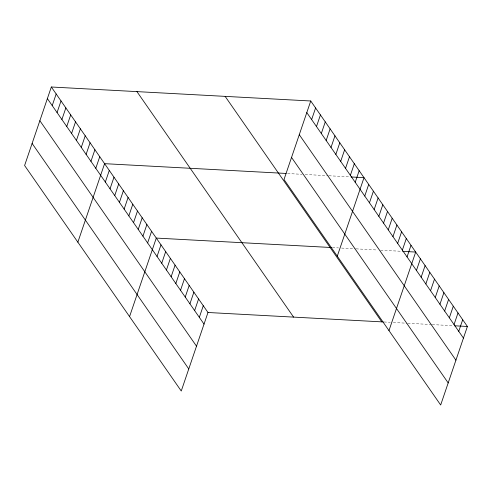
<?xml version="1.0" encoding="UTF-8"?>
<svg xmlns="http://www.w3.org/2000/svg" width="492" height="492" viewBox="0 0 492 492"><rect width="100%" height="100%" fill="white"/><g stroke="black" fill="none" stroke-linecap="round" stroke-linejoin="round"><path stroke-width="0.37" stroke-dasharray="2.46 1.84" d="M287.574 173.535L302.094 174.316M305.157 174.482L328.084 175.718M328.853 175.761L350.255 176.911M332.389 247.574L338.502 247.907M341.565 248.073L355.322 248.811M356.085 248.854L377.487 250.004M380.544 250.17L401.946 251.326M384.086 321.989L390.199 322.315M393.256 322.481L407.013 323.226M407.782 323.262L431.478 324.542M432.24 324.585L452.88 325.698"/><path stroke-width="0.74" d="M51.328 86.998L24.6 165.521L181.253 391.011L207.981 312.494L51.328 86.998L310.747 100.989L467.4 326.479L440.672 405.002L284.019 179.506L310.747 100.989M52.22 105.589L56.174 93.972M57.06 112.557L61.014 100.94M61.9 119.525L65.854 107.908M66.746 126.499L70.7 114.882M71.586 133.467L75.54 121.85M76.426 140.435L80.38 128.818M81.272 147.403L85.227 135.786M86.112 154.377L90.067 142.76M90.952 161.345L94.907 149.728M95.792 168.313L99.753 156.696M77.859 242.187L104.593 163.67L286.043 173.448M105.337 182.052L109.292 170.435M110.036 188.817L113.99 177.2M114.734 195.582L118.689 183.965M119.433 202.341L123.387 190.73M124.138 209.106L128.092 197.489M128.836 215.871L132.791 204.254M133.535 222.636L137.489 211.019M138.234 229.401L142.188 217.784M142.932 236.166L146.887 224.549M147.631 242.931L151.585 231.314M129.556 316.602L156.284 238.079L331.626 247.531M157.034 256.461L160.989 244.844M161.733 263.226L165.687 251.609M166.431 269.991L170.386 258.374M171.13 276.756L175.084 265.139M175.828 283.521L179.783 271.904M180.527 290.286L184.482 278.669M185.232 297.051L189.186 285.434M189.93 303.816L193.885 292.199M194.629 310.581L198.583 298.964M199.328 317.346L203.282 305.729M311.639 119.574L315.593 107.957M316.479 126.542L320.433 114.925M321.319 133.51L325.273 121.893M326.159 140.484L330.114 128.867M331.005 147.452L334.96 135.835M335.845 154.42L339.8 142.803M340.685 161.394L344.64 149.777M345.532 168.362L349.486 156.745M350.372 175.33L354.326 163.713M355.212 182.298L359.166 170.687M337.278 256.172L364.012 177.655L351.017 176.954M364.757 196.037L368.711 184.42M369.455 202.802L373.41 191.185M374.154 209.567L378.108 197.95M378.852 216.332L382.807 204.715M383.551 223.097L387.505 211.48M388.256 229.862L392.21 218.245M392.954 236.627L396.909 225.01M397.653 243.392L401.607 231.775M402.351 250.151L406.306 238.54M407.05 256.916L411.004 245.305M388.975 330.587L415.703 252.064L402.708 251.369M416.447 270.446L420.402 258.829M421.152 277.211L425.106 265.594M425.851 283.976L429.805 272.359M430.549 290.741L434.504 279.124M435.248 297.506L439.202 285.889M439.946 304.271L443.901 292.654M444.645 311.036L448.599 299.419M449.344 317.801L453.304 306.184M454.048 324.566L458.003 312.949M458.747 331.331L462.701 319.714M207.981 312.494L383.323 321.946M454.405 325.778L467.4 326.479M306.793 112.6L463.446 338.096M299.277 134.679L455.93 360.175M291.535 157.428L448.187 382.924M225.139 96.37L381.792 321.866M136.936 91.617L293.589 317.106M47.373 98.615L204.026 324.111M39.858 120.694L196.511 346.19M32.115 143.443L188.768 368.938"/></g></svg>
